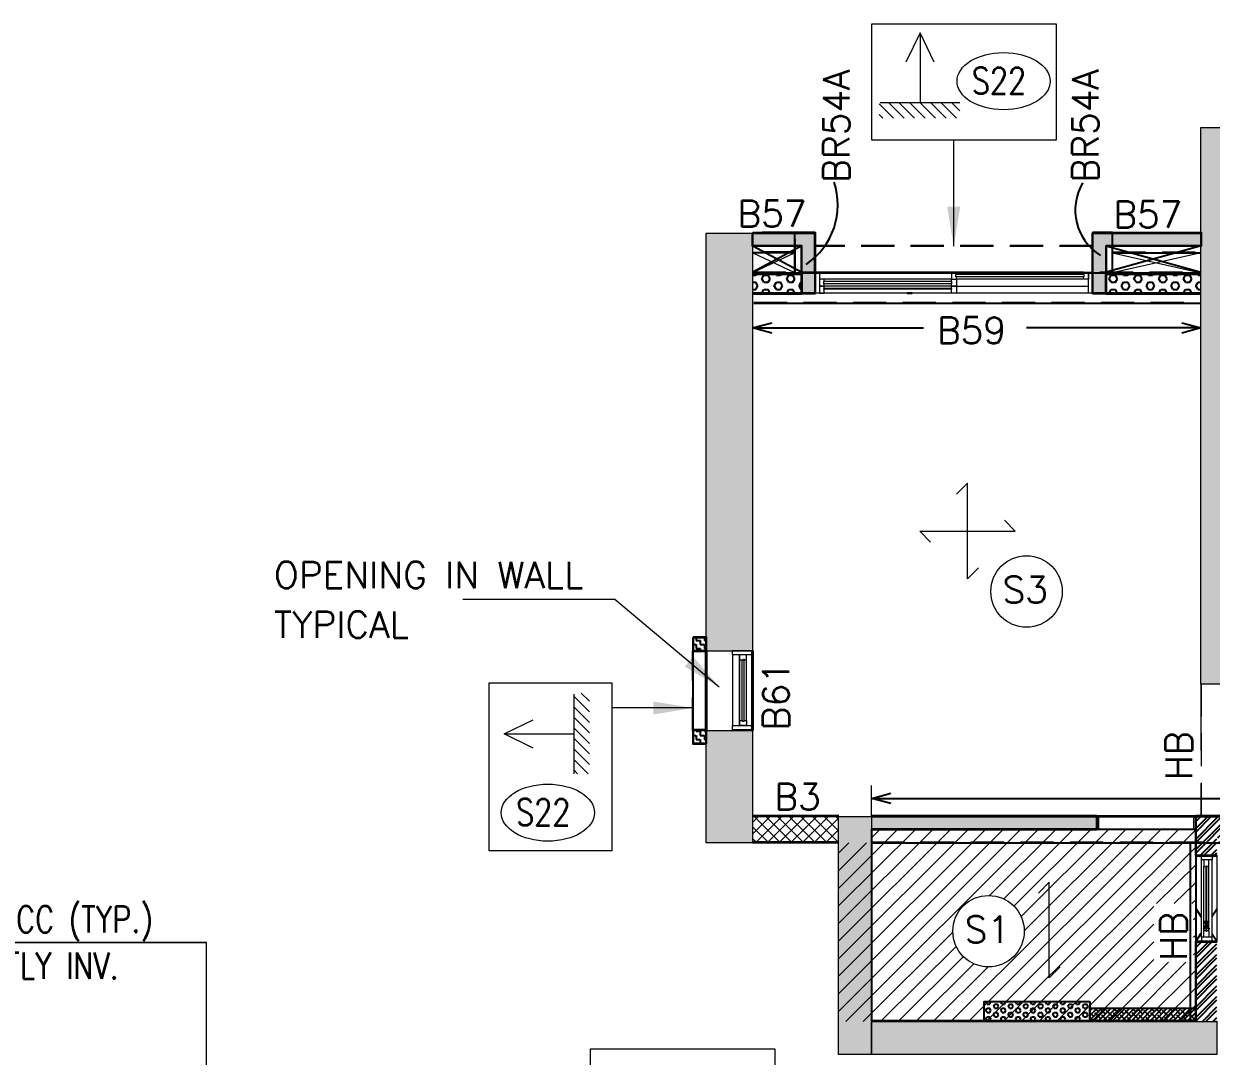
# Model space of a CAD drawing. Header units: millimetres. Extents: x 1181448 to 1317632, y -5734806 to -5633961.
# Drawn here: x 1278970 to 1287948, y -5698519 to -5690714 of the extents above; entities that cross this region are included whole.
import ezdxf

# ---------------------------------------------------------------- set-up
doc = ezdxf.new("R2010")
doc.units = ezdxf.units.MM
doc.header["$LTSCALE"] = 1000
doc.header["$MEASUREMENT"] = 0
for name, pattern in [('1', [0]), ('2BHK-A - BACK$0$HIDDEN', [0.375, 0.25, -0.125]), ('AUDIT_D_120904163729-0', [0]), ('DASHED', [0.75, 0.5, -0.25]), ('HIDDEN', [0.375, 0.25, -0.125]), ('T8(T9 IS SIMILAR) - TYPICAL FLOOR ELEVATION$0$AUDIT_D_120904163729-0', [0]), ('T8(T9 IS SIMILAR) - TYPICAL FLOOR ELEVATION$0$HIDDEN', [0.375, 0.25, -0.125]), ('T8(T9 IS SIMILAR)$0$$0$HIDDEN', [0.375, 0.25, -0.125]), ('T8(T9 IS SIMILAR)$0$HIDDEN', [0.375, 0.25, -0.125])]:
    doc.linetypes.add(name, pattern=pattern)
doc.layers.get('0').update_dxf_attribs({"linetype": 'AUDIT_D_120904163729-0'})
for name, color, linetype in [('100 MM THK. NON-STRUCTURAL WALL', 134, 'Continuous'), ('100 MM THK. NON-STRUCTURAL WALL FOR LEDGE WALL BELOW WASHBASIN COUNTER', 47, 'Continuous'), ('150 MM THK. BLOCK WORK.', 223, 'Continuous'), ('2BHK-A - BACK$0$A-TOI SUNK 50MM', 8, 'Continuous'), ('A_dim', 1, 'Continuous'), ('S-BEAM', 20, 'Continuous'), ('SCPL-BEAMS NO.', 7, 'Continuous'), ('T8(T9 IS SIMILAR) - TYPICAL FLOOR ELEVATION$0$A-WALL-FEATURES', 6, 'T8(T9 IS SIMILAR) - TYPICAL FLOOR ELEVATION$0$AUDIT_D_120904163729-0'), ('T8(T9 IS SIMILAR)$0$S-BEAM', 20, 'T8(T9 IS SIMILAR)$0$$0$HIDDEN'), ('TYPICAL FLOOR ARCH', 251, 'AUDIT_D_120904163729-0')]:
    doc.layers.add(name, color=color, linetype=linetype)
for name, color, linetype, lineweight in [('160 THK. STRUCT WALL', 7, 'Continuous', 15), ('200 THK. NON-STRUCT WALL -1', 6, 'Continuous', 15), ('2BHK-A - BACK$0$a-TOI-fixtures', 251, 'Continuous', 0), ('2BHK-A - BACK$0$A-WALL- 160', 6, 'Continuous', 30), ('2BHK-A - BACK$0$Ventilator', 5, 'Continuous', 0), ('2BHK-A - BACK$0$Window', 4, 'Continuous', 20), ('S-CUTOUT', 8, 'Continuous', 15), ('S-HATCH', 8, 'Continuous', 9), ('SCPL BEAM', 20, 'Continuous', 13), ('SCPL_DIM', 9, 'Continuous', 5), ('SCPL_SLAB MARK', 72, 'Continuous', 20), ('T8(T9 IS SIMILAR)$0$SCPL BEAM', 191, 'T8(T9 IS SIMILAR)$0$$0$HIDDEN', 13)]:
    doc.layers.add(name, color=color, linetype=linetype, lineweight=lineweight)
for name, color, linetype, true_color in [('160MM THK.NON-STRUCTURAL WALLS', 7, 'Continuous', 0xea7b62), ('WALL - 0.16 thk STRUCTURAL', 7, '1', 0x24ffc8), ('WALL - 0.20 thk STRUCTURAL', 7, 'Continuous', 0xa60727)]:
    doc.layers.add(name, color=color, linetype=linetype, true_color=true_color)
doc.layers.add('WALL OPENING', color=7, linetype='Continuous', lineweight=40, true_color=0xe6e600)
doc.styles.add('ROMANS', font='romans.shx', dxfattribs={"width": 0.85})
doc.styles.add('SCPL', font='romans.shx')
doc.dimstyles.new('SCPL', dxfattribs={"dimscale": 0, "dimtxt": 300, "dimasz": 300, "dimexe": 100, "dimexo": 200, "dimgap": 150, "dimtad": 0, "dimdec": 0, "dimzin": 1, "dimdsep": 46, "dimtxsty": 'SCPL', "dimcen": 150, "dimclrd": 1, "dimclre": 2, "dimclrt": 5, "dimadec": 3, "dimazin": 0, "dimtfac": 1, "dimtdec": 0, "dimtofl": 0, "dimtmove": 2, "dimatfit": 3, "dimfxl": 0, "dimtolj": 1, "dimtzin": 0, "dimlwd": 15, "dimlwe": 13, "dimarcsym": 0})
doc.dimstyles.new('SCPL-DIM-150', dxfattribs={"dimscale": 100, "dimtxt": 2.25, "dimasz": 1.45, "dimexe": 1, "dimexo": 1, "dimgap": 1, "dimtad": 1, "dimdec": 0, "dimzin": 0, "dimdsep": 46, "dimtxsty": 'ROMANS', "dimblk": 'OPEN30', "dimcen": 0.09, "dimclrd": 256, "dimclre": 256, "dimclrt": 7, "dimadec": 0, "dimazin": 0, "dimtfac": 1, "dimtdec": 0, "dimtofl": 0, "dimtmove": 0, "dimatfit": 3, "dimldrblk": 'OPEN30', "dimfxl": 1, "dimtolj": 1, "dimtzin": 0, "dimarcsym": 0})

# ---------------------------------------------------------------- blocks, each defined once
blk = doc.blocks.new('2BHK-A - BACK$0$V1')
at = {"layer": '2BHK-A - BACK$0$Ventilator'}
for p, q in [((1139453.9029181, -5700057.068097493), (1140103.9029181, -5700057.068097493)), ((1139453.9029181, -5700217.068097493), (1140103.9029181, -5700217.068097493))]:
    blk.add_line(p, q, dxfattribs=at)
at = {"layer": '2BHK-A - BACK$0$Ventilator', "color": 8}
for p, q in [((1139486.9029181, -5700094.568097493), (1140070.9029181, -5700094.568097493)), ((1139536.9029181, -5700118.318097493), (1140020.9029181, -5700118.318097493)), ((1139486.9029181, -5700174.568097493), (1140070.9029181, -5700174.568097493)), ((1139536.9029181, -5700155.818097493), (1140020.9029181, -5700155.818097493))]:
    blk.add_line(p, q, dxfattribs=at)
at = {"layer": '2BHK-A - BACK$0$Ventilator', "color": 5}
for p, q in [((1139536.9029181, -5700134.068097493), (1140020.9029181, -5700134.068097493)), ((1139536.9029181, -5700140.068097493), (1140020.9029181, -5700140.068097493))]:
    blk.add_line(p, q, dxfattribs=at)
at = {"layer": '2BHK-A - BACK$0$Ventilator', "color": 4}
for points in [[(1139453.9029181, -5700094.568097493), (1139486.9029181, -5700094.568097493), (1139486.9029181, -5700174.568097493), (1139453.9029181, -5700174.568097493)], [(1139536.9029181, -5700134.068097493), (1139536.9029181, -5700118.318097493), (1139486.9029181, -5700118.318097493), (1139486.9029181, -5700155.818097493), (1139536.9029181, -5700155.818097493), (1139536.9029181, -5700140.068097493), (1139530.9029181, -5700140.068097493), (1139530.9029181, -5700134.068097493)], [(1140020.9029181, -5700134.068097493), (1140020.9029181, -5700118.318097493), (1140070.9029181, -5700118.318097493), (1140070.9029181, -5700155.818097493), (1140020.9029181, -5700155.818097493), (1140020.9029181, -5700140.068097493), (1140026.9029181, -5700140.068097493), (1140026.9029181, -5700134.068097493)], [(1140103.9029181, -5700094.568097493), (1140070.9029181, -5700094.568097493), (1140070.9029181, -5700174.568097493), (1140103.9029181, -5700174.568097493)]]:
    blk.add_lwpolyline(points, close=True, dxfattribs=at)
blk = doc.blocks.new('2BHK-A - BACK$0$2100')
at = {"layer": '2BHK-A - BACK$0$Window', "color": 1, "lineweight": 13}
for p, q in [((1150876.48615181, -5693344.112932376), (1148842.48615181, -5693344.112932376)), ((1149840.73615181, -5693344.112932376), (1148879.98615181, -5693344.112932376)), ((1149840.73615181, -5693397.439599043), (1148879.98615181, -5693397.439599043)), ((1149840.73615181, -5693397.439599043), (1149878.23615181, -5693397.439599043)), ((1149878.23615181, -5693397.439599043), (1150876.48615181, -5693397.439599044)), ((1148842.48615181, -5693450.766265709), (1148842.48615181, -5693450.766265709)), ((1149840.73615181, -5693504.112932376), (1148842.48615181, -5693504.112932376)), ((1149840.73615181, -5693450.766265709), (1148879.98615181, -5693450.766265709)), ((1150838.986151809, -5693450.766265709), (1149878.23615181, -5693450.766265709)), ((1150838.98615181, -5693504.112932376), (1149878.23615181, -5693504.112932376))]:
    blk.add_line(p, q, dxfattribs=at)
at = {"layer": '2BHK-A - BACK$0$Window', "color": 5, "lineweight": 13}
for p, q in [((1149840.73615181, -5693374.356265709), (1148879.98615181, -5693374.356265709)), ((1149840.73615181, -5693378.856265709), (1148879.98615181, -5693378.856265709)), ((1149840.73615181, -5693416.022932376), (1148879.98615181, -5693416.022932376)), ((1149840.73615181, -5693432.182932376), (1148879.98615181, -5693432.182932376)), ((1150838.986151809, -5693469.349599043), (1149878.23615181, -5693469.349599043)), ((1150838.98615181, -5693485.529599043), (1149878.23615181, -5693485.529599043))]:
    blk.add_line(p, q, dxfattribs=at)
at = {"layer": '2BHK-A - BACK$0$Window', "color": 4, "lineweight": 13}
for points in [[(1148842.48615181, -5693344.112932376), (1148809.48615181, -5693344.112932376), (1148809.48615181, -5693504.112932376), (1148842.48615181, -5693504.112932376)], [(1148879.98615181, -5693378.856265709), (1148879.98615181, -5693397.439599043), (1148842.48615181, -5693397.439599043), (1148842.48615181, -5693344.112932376), (1148879.98615181, -5693344.112932376), (1148879.98615181, -5693374.356265709), (1148875.48615181, -5693374.356265709), (1148875.48615181, -5693378.856265709)], [(1148879.98615181, -5693432.182932376), (1148879.98615181, -5693450.766265709), (1148842.48615181, -5693450.766265709), (1148842.48615181, -5693397.439599043), (1148879.98615181, -5693397.439599043), (1148879.98615181, -5693416.022932376), (1148875.48615181, -5693416.022932376), (1148875.48615181, -5693432.182932376)], [(1149840.73615181, -5693378.856265709), (1149840.73615181, -5693397.439599043), (1149878.23615181, -5693397.439599043), (1149878.23615181, -5693344.112932376), (1149840.73615181, -5693344.112932376), (1149840.73615181, -5693374.356265709), (1149845.23615181, -5693374.356265709), (1149845.23615181, -5693378.856265709)], [(1149840.73615181, -5693432.182932376), (1149840.73615181, -5693450.766265709), (1149878.23615181, -5693450.766265709), (1149878.23615181, -5693397.439599043), (1149840.73615181, -5693397.439599043), (1149840.73615181, -5693416.022932376), (1149845.23615181, -5693416.022932376), (1149845.23615181, -5693432.182932376)], [(1150909.48615181, -5693344.112932376), (1150876.48615181, -5693344.112932376), (1150876.48615181, -5693504.112932376), (1150909.48615181, -5693504.112932376)], [(1149878.23615181, -5693485.529599043), (1149878.23615181, -5693504.112932376), (1149840.73615181, -5693504.112932376), (1149840.73615181, -5693450.766265709), (1149878.23615181, -5693450.766265709), (1149878.23615181, -5693469.349599043), (1149873.73615181, -5693469.349599043), (1149873.73615181, -5693485.529599043)], [(1150838.98615181, -5693485.529599043), (1150838.98615181, -5693504.112932376), (1150876.48615181, -5693504.112932376), (1150876.48615181, -5693450.766265709), (1150838.98615181, -5693450.766265709), (1150838.98615181, -5693469.349599043), (1150843.48615181, -5693469.349599043), (1150843.48615181, -5693485.529599043)]]:
    blk.add_lwpolyline(points, close=True, dxfattribs=at)
blk = doc.blocks.new('GGS')
at = {"color": 8, "linetype": '2BHK-A - BACK$0$HIDDEN', "ltscale": 0.3}
for p, q in [((-206574939.8621635, -159296282.9310749, 0.6104387995018037), (-206574779.8621635, -159296532.9310749)), ((-206574939.8621635, -159296533.0330442), (-206574779.8621635, -159296282.9310749, 0.6104387995018037))]:
    blk.add_line(p, q, dxfattribs=at)
at = {"layer": '2BHK-A - BACK$0$A-TOI SUNK 50MM', "color": 8}
for p, q in [((-206575689.8621635, -159295582.9305844), (-206574939.8621635, -159295582.9305844)), ((-206575689.8621635, -159295682.9305844), (-206574939.8621635, -159295682.9305844))]:
    blk.add_line(p, q, dxfattribs=at)
blk.add_lwpolyline([(-206577389.8880342, -159295682.9305844), (-206574939.8621635, -159295682.9305844), (-206574939.8621635, -159297132.9301992), (-206577389.8880342, -159297132.9300584)], close=True, dxfattribs=at)
at = {"layer": '2BHK-A - BACK$0$a-TOI-fixtures', "color": 8}
for points in [[(-206575689.8621635, -159295682.9305844), (-206575689.8621635, -159295582.9305844), (-206575674.8621635, -159295582.9305844), (-206575674.8621635, -159295682.9305844)], [(-206574954.8621635, -159295682.9305844), (-206574954.8621635, -159295582.9305844), (-206574939.8621635, -159295582.9305844), (-206574939.8621635, -159295682.9305844)]]:
    blk.add_lwpolyline(points, close=True, dxfattribs=at)
at = {"layer": '2BHK-A - BACK$0$A-WALL- 160', "color": 8, "linetype": 'ByBlock'}
for p, q in [((-206578289.6637047, -159291482.3142821), (-206577919.4685896, -159291482.3142821)), ((-206577919.4685896, -159291632.3142821), (-206577919.4685896, -159291482.3142821)), ((-206575619.4685896, -159291482.3142821), (-206574899.9346898, -159291482.3142821)), ((-206575619.4685896, -159291632.3142821), (-206575619.4685896, -159291482.3142821)), ((-206578289.5991705, -159291632.3142821), (-206577919.4685896, -159291632.3142821)), ((-206577121.4685896, -159291632.3142821), (-206577083.9685896, -159291632.3142821)), ((-206575619.4685896, -159291632.3142821), (-206574899.9346898, -159291632.3142821)), ((-206578289.9270166, -159295582.9305844), (-206577640.2043282, -159295582.931355)), ((-206577389.8878404, -159295582.9305844), (-206575689.8621635, -159295582.9305844)), ((-206575689.8621635, -159295582.9305844), (-206575689.8621635, -159295682.9305844)), ((-206574939.8621635, -159295582.9305844), (-206573589.9596901, -159295582.9305844)), ((-206574939.8621635, -159295582.9305844), (-206574939.8621635, -159295882.9310749)), ((-206577389.8878404, -159295682.9305844), (-206575689.8621635, -159295682.9305844)), ((-206578289.9672971, -159295782.9301992), (-206577640.2098145, -159295782.9309697)), ((-206574779.8621635, -159295882.9310749), (-206574939.8621635, -159295882.9310749)), ((-206574779.8621635, -159296532.9310749), (-206574939.8621635, -159296532.9310749)), ((-206574939.8621635, -159296532.9310749), (-206574939.8615786, -159297132.9025463))]:
    blk.add_line(p, q, dxfattribs=at)
at = {"layer": '2BHK-A - BACK$0$Window', "color": 8, "lineweight": 13}
for p, q in [((-206578442.7143116, -159294366.3767324), (-206578442.712943, -159294900.3806193, 1.244992553495194e-09)), ((-206578389.3874094, -159294862.8805863, 1.245004210836953e-09), (-206578389.4077395, -159294403.8764115)), ((-206578389.4074982, -159294403.8764444), (-206578389.3871681, -159294900.3806193, 1.245004210836953e-09)), ((-206578389.4064018, -159294433.56573), (-206578389.3877902, -159294366.3766994)), ((-206578370.8040761, -159294862.8805863, 1.245008318662144e-09), (-206578370.8244062, -159294403.8764115)), ((-206578354.6240761, -159294862.8805863, 1.245011871375823e-09), (-206578354.6444062, -159294403.8764115)), ((-206578336.0405225, -159294862.8806491, 1.245015868178712e-09), (-206578336.041795, -159294366.3767324)), ((-206578289.3890779, -159294900.3806193, 1.245021752360742e-09), (-206578289.3875488, -159294366.3767324))]:
    blk.add_line(p, q, dxfattribs=at)
for points, elevation in [([(-206578442.7133237, -159294366.3767324), (-206578442.7133237, -159294333.3767324), (-206578289.3875488, -159294333.3767324), (-206578289.3875488, -159294366.3767324)], 1.244978009573572e-09), ([(-206578354.6444568, -159294403.8766994), (-206578336.0611235, -159294403.8766994), (-206578336.0611235, -159294366.3766994), (-206578389.3877902, -159294366.3766994), (-206578389.3877902, -159294403.8766994), (-206578359.1444568, -159294403.8766994), (-206578359.1444568, -159294399.3766994), (-206578354.6444568, -159294399.3766994)], 1.245007430483724e-09), ([(-206578354.6238558, -159294862.8806491), (-206578336.0405225, -159294862.8806491), (-206578336.0405225, -159294900.3806491), (-206578389.3871891, -159294900.3806491), (-206578389.3871891, -159294862.8806491), (-206578370.8038558, -159294862.8806491), (-206578370.8038558, -159294867.3806491), (-206578354.6238558, -159294867.3806491)], 1.245007430483724e-09), ([(-206578442.712943, -159294933.3806193), (-206578442.712943, -159294900.3806193), (-206578289.3871681, -159294900.3806193), (-206578289.3871681, -159294933.3806193)], 1.244978009573572e-09)]:
    blk.add_lwpolyline(points, close=True, dxfattribs=dict(at, elevation=elevation))
at = {"layer": 'T8(T9 IS SIMILAR) - TYPICAL FLOOR ELEVATION$0$A-WALL-FEATURES', "color": 8, "linetype": 'ByBlock'}
for p, q in [((-206577919.248914, -159291272.7649469), (-206578289.4440291, -159291472.7649469)), ((-206578289.3794949, -159291272.7649469), (-206577919.248914, -159291472.7649469)), ((-206575619.248914, -159291272.7649469), (-206574899.7718751, -159291472.7649469)), ((-206574899.7718751, -159291272.7649469), (-206575619.248914, -159291472.7649469))]:
    blk.add_line(p, q, dxfattribs=at)
at = {"layer": 'T8(T9 IS SIMILAR) - TYPICAL FLOOR ELEVATION$0$A-WALL-FEATURES', "color": 8, "linetype": 'T8(T9 IS SIMILAR) - TYPICAL FLOOR ELEVATION$0$HIDDEN'}
for p, q in [((-206575719.248914, -159291272.7649469), (-206577819.248914, -159291272.7649469)), ((-206578639.9672971, -159294932.9295692), (-206578639.9672971, -159294332.9256823))]:
    blk.add_line(p, q, dxfattribs=at)
at = {"layer": 'T8(T9 IS SIMILAR) - TYPICAL FLOOR ELEVATION$0$A-WALL-FEATURES', "color": 8}
blk.add_line((-206578740.4150022, -159294932.9295692), (-206578740.4150022, -159294332.9256823), dxfattribs=at)
at = {"layer": 'T8(T9 IS SIMILAR) - TYPICAL FLOOR ELEVATION$0$A-WALL-FEATURES', "color": 8, "linetype": 'ByBlock'}
for points in [[(-206578289.3794949, -159291172.7649469), (-206577819.248914, -159291172.7649469), (-206577819.248914, -159291632.7649469), (-206577919.248914, -159291632.7649469), (-206577919.248914, -159291272.7649469), (-206578289.3794949, -159291272.7649469)], [(-206575719.248914, -159291632.7649469), (-206575719.248914, -159291172.7649469), (-206574899.4440291, -159291172.7649469), (-206574899.4440291, -159291272.7649469), (-206575619.248914, -159291272.7649469), (-206575619.248914, -159291632.7649469)], [(-206578740.4150022, -159294232.9266845), (-206578740.4150022, -159294332.9256823), (-206578639.9672971, -159294332.9256823), (-206578639.9672971, -159294232.9266845)], [(-206578740.4150022, -159294932.9295692), (-206578740.4150022, -159295032.928567), (-206578639.9672971, -159295032.928567), (-206578639.9672971, -159294932.9295692)]]:
    blk.add_lwpolyline(points, close=True, dxfattribs=at)
at = {"layer": 'T8(T9 IS SIMILAR)$0$S-BEAM', "color": 8}
for p, q in [((-206577970.0305528, -159291172.9301992, -0.1413118444663723), (-206578289.9672972, -159291172.9301992)), ((-206577970.0305528, -159291472.9301992, -0.1413118444663723), (-206577970.0305528, -159291172.9301992, -0.1413118444663723)), ((-206577820.0305528, -159291172.9301992, -0.1413118444663723), (-206577970.0305528, -159291172.9301992, -0.1413118444663723)), ((-206577820.0305528, -159291472.9301992, -0.1413118444663723), (-206577820.0305528, -159291172.9301992, -0.1413118444663723)), ((-206575720.0305528, -159291472.9301992, -0.1413118444662018), (-206575720.0305528, -159291172.9301992, -0.1413118444662018)), ((-206575570.0305528, -159291172.9301992, -0.1413118444662018), (-206575720.0305528, -159291172.9301992, -0.1413118444662018)), ((-206575570.0305528, -159291472.9301992, -0.1413118444662018), (-206575570.0305528, -159291172.9301992, -0.1413118444662018)), ((-206575570.0305528, -159291172.9301992, -0.1413118444662018), (-206574900.3626367, -159291172.9301992, -0.09401440865975698)), ((-206577970.0305528, -159291322.9301992, -0.1413118444663723), (-206578289.9672972, -159291322.9301992)), ((-206575570.0305528, -159291322.9301992, -0.1413118444662018), (-206574900.3626367, -159291322.9301992, -0.09401440865975698)), ((-206578290.0541777, -159291472.4662654), (-206574900.7647473, -159291472.4871986, -0.09401440865975698)), ((-206578280.9550692, -159291702.4689048, 0.6696364042840885), (-206574900.3734499, -159291702.4801903)), ((-206577640.5003846, -159295582.5558648), (-206578290.795084, -159295582.5209436, -0.133355857613493)), ((-206577640.3214487, -159295582.4877217, 0.07161335200005503), (-206578290.6555966, -159295582.4306339)), ((-206577390.3214488, -159295582.4789803), (-206571340.8216736, -159295582.4926844)), ((-206577640.3390051, -159295782.4877209, 0.07161335200005503), (-206578290.6731531, -159295782.4306331)), ((-206577390.3219315, -159295782.4789803), (-206571340.8247754, -159295782.4935786))]:
    blk.add_line(p, q, dxfattribs=at)
at = {"layer": 'T8(T9 IS SIMILAR)$0$SCPL BEAM', "color": 8, "linetype": 'T8(T9 IS SIMILAR)$0$HIDDEN'}
for p, q in [((-206574900.3626367, -159294583.104422, -0.09401440865975698), (-206574900.3641205, -159295582.7630218, -0.09401440865975698)), ((-206574980.4747058, -159297132.1508839), (-206574980.351875, -159295782.4850546))]:
    blk.add_line(p, q, dxfattribs=at)
at = {"layer": '2BHK-A - BACK$0$A-WALL- 160', "color": 8, "linetype": 'ByBlock', "xscale": -1}
for name, p, rotation in [('2BHK-A - BACK$0$2100', (-207726628.9547414, -164984976.4272144), 180), ('2BHK-A - BACK$0$V1', (-200874722.794066, -160435986.833993), 270)]:
    blk.add_blockref(name, p, dxfattribs=dict(at, rotation=rotation))
blk = doc.blocks.new('A$C5F94338C')
at = {"layer": 'WALL - 0.16 thk STRUCTURAL', "true_color": 0x1f57ff}
h = blk.add_hatch(color=160, dxfattribs=at)
h.dxf.hatch_style = 1
h.paths.add_polyline_path([(14550.04811721062, 21710.00055604056), (14300.04814829445, 21710.00003652647), (14300.04814829445, 25919.51431696489), (14550.04814829445, 25919.51431696489)])
h = blk.add_hatch(color=160, dxfattribs=at)
h.dxf.hatch_style = 1
h.paths.add_polyline_path([(11810.1778564807, 18910.00055604056), (11560.12125614844, 18910.00003652647), (11560.14916745387, 20709.7046132572), (11810.14916745387, 20709.7046132572)])
h = blk.add_hatch(color=160, dxfattribs=at)
h.dxf.hatch_style = 1
h.paths.add_polyline_path([(14420.17484441958, 19160.02363448218), (14420.17536393367, 18909.96703403071), (11810.17546549998, 18909.99310152605), (11810.17546549998, 19159.99310164526)])
at = {"layer": 'WALL - 0.20 thk STRUCTURAL'}
h = blk.add_hatch(color=256, dxfattribs=at)
h.dxf.hatch_style = 1
h.paths.add_polyline_path([(10909.78981139231, 21959.53817139938), (10559.7416965561, 21959.53757761791), (10560.04814829398, 25120.00003652647), (10910.09626307059, 25120.00063018873)])
h = blk.add_hatch(color=256, dxfattribs=at)
h.dxf.hatch_style = 1
h.paths.add_polyline_path([(10910.0962631302, 20510.00063030794), (10560.04814829398, 20510.00003652647), (10560.35460003186, 21359.94532083347), (10910.40271480847, 21359.94591449574)])
at = {"layer": '160 THK. STRUCT WALL'}
for points in [[(14550.04811721062, 21710.00055604056), (14300.04814829445, 21710.00003652647), (14300.04814829445, 25919.51431696489), (14550.04814829445, 25919.51431696489)], [(10909.78981139231, 21959.53817139938), (10559.7416965561, 21959.53757761791), (10560.04814829398, 25120.00003652647), (10910.09626307059, 25120.00063018873)], [(10910.0962631302, 20510.00063030794), (10560.04814829398, 20510.00003652647), (10560.35460003186, 21359.94532083347), (10910.40271480847, 21359.94591449574)], [(11810.1778564807, 18910.00055604056), (11560.12125614844, 18910.00003652647), (11560.14916745387, 20709.7046132572), (11810.14916745387, 20709.7046132572)], [(14420.17484441958, 19160.02363448218), (14420.17536393367, 18909.96703403071), (11810.17546549998, 18909.99310152605), (11810.17546549998, 19159.99310164526)]]:
    blk.add_lwpolyline(points, close=True, dxfattribs=at)
blk = doc.blocks.new('HS')
at = {"linetype": 'Continuous'}
for p, q in [((-9.277298414872346, 0), (9.277298414872346, 0)), ((-9.277298414872346, 0), (-7.155978071312347, -2.121320343559318)), ((9.277298414872346, 0), (7.155978071313255, 2.121320343559318))]:
    blk.add_line(p, q, dxfattribs=at)
blk = doc.blocks.new('One WAy')
at = {"xscale": -38.94666666665216, "yscale": 38.94666666665216, "zscale": 38.94666666665216, "rotation": 270}
blk.add_blockref('HS', (0, 0), dxfattribs=at)
blk = doc.blocks.new('A$C42226032')
at = {"layer": 'SCPL_SLAB MARK'}
h = blk.add_hatch(dxfattribs=at)
h.set_pattern_fill('ANSI31', color=256, scale=0.2, angle=90)
h.set_pattern_definition([(135, (-48.78957498450661, -510.3908649645549), (-0.0176776695296637, -0.0176776695296637), [])])
h.paths.add_polyline_path([(-0.1371932203806165, -0.2348310001494669), (-0.1371932203806165, -0.2863041816063232), (0.1336667771734425, -0.2863041816063232), (0.1336667771734425, -0.2348310001494669)])
for p, q in [((0, 0), (0, -0.2348310001494669)), ((0, -1.99e-13), (-0.047252589632194, -0.0980868399981034)), ((0.047252589632194, -0.0980868399981034), (0, -1.99e-13)), ((0.1336667771734425, -0.2348310001494669), (-0.1336667771734425, -0.2348310001494669))]:
    blk.add_line(p, q, dxfattribs=at)
blk = doc.blocks.new('_Open30')
at = {"color": 0, "linetype": 'ByBlock', "lineweight": -2}
for p, q in [((-1, 0.26794919), (0, 0)), ((0, 0), (-1, -0.26794919)), ((0, 0), (-1, 0))]:
    blk.add_line(p, q, dxfattribs=at)
blk = doc.blocks.new('A$C73fda794')
at = {"layer": '100 MM THK. NON-STRUCTURAL WALL', "linetype": 'ByBlock'}
h = blk.add_hatch(dxfattribs=at)
h.set_pattern_fill('ZIGZAG', color=256, scale=250)
h.set_pattern_definition([(0, (-1203933.583910257, 5720355.632470995), (31.25, 31.25), [31.25, -31.25]), (90, (-1203902.333910257, 5720355.632470995), (-31.25, 31.25), [31.25, -31.25])])
h.paths.add_polyline_path([(-17600.83899924159, 372.1186232864857), (-17600.83899924159, 672.1186232864857), (-17500.83899924159, 672.1186232864857), (-17500.83899924159, 472.1186232864857), (-16950.84165227413, 472.1186232864857), (-16950.84165227413, 832.1702700257301), (-16850.84165227413, 832.1702700257301), (-16850.84165227413, 372.1186232864857)])
h.paths.add_polyline_path([(-13700.84430530667, 372.1186232864857), (-13700.84430530667, 672.1186232864857), (-13800.84430530667, 672.1186232864857), (-13800.84430530667, 472.1186232864857), (-14350.84165227413, 472.1186232864857), (-14350.84165227413, 832.1702700257301), (-14450.84165227413, 832.1702700257301), (-14450.84165227413, 372.1186232864857)])
h.paths.add_polyline_path([(-13075.92889386415, 2422.179356485605), (-13075.92889386415, 2622.179356485605), (-13175.92889386415, 2622.179356485605), (-13175.92889386415, 2422.179356485605)])
h.paths.add_polyline_path([(-10575.92889386415, 2622.179356485605), (-10575.92889386415, 2422.179356485605), (-10675.92889386415, 2422.179356485605), (-10675.92889386415, 2622.179356485605)])
h.paths.add_polyline_path([(-7300.75927361846, 10416.81924724579), (-7300.75927361846, 10616.81924724579), (-7400.75927361846, 10616.81924724579), (-7400.75927361846, 10416.81924724579)])
h.paths.add_polyline_path([(-9801.591410040855, 10616.81924724579), (-9801.591410040855, 10416.81924724579), (-9901.591410040855, 10416.81924724579), (-9901.591410040855, 10616.81924724579)])
h.paths.add_polyline_path([(-8190.927030146122, 18465.93446990848), (-7720.796449244022, 18465.93446990848), (-7720.796449244022, 18005.93446990848), (-7820.796449244022, 18005.93446990848), (-7820.796449244022, 18365.93446990848), (-8190.927030146122, 18365.93446990848)])
h.paths.add_polyline_path([(-5620.796449244022, 18005.93446990848), (-5620.796449244022, 18465.93446990848), (-4800.991564333439, 18465.93446990848), (-4800.991564333439, 18365.93446990848), (-5520.796449244022, 18365.93446990848), (-5520.796449244022, 18005.93446990848)])
h.paths.add_polyline_path([(-4271.063891887665, 19265.31746181846), (-4271.063891887665, 19465.31746181846), (-4171.063891887665, 19465.31746181846), (-4171.063891887665, 19265.31746181846)])
h.paths.add_polyline_path([(-2070.936972528696, 19465.31746181846), (-2070.936972528696, 19265.31746181846), (-1970.936972528696, 19265.31746181846), (-1970.936972528696, 19465.31746181846)])
h.paths.add_polyline_path([(6748.298151820898, 19465.31746181846), (6748.298151820898, 19265.31746181846), (6648.298151820898, 19265.31746181846), (6648.298151820898, 19465.31746181846)])
h.paths.add_polyline_path([(8948.425071179867, 19265.31746181846), (8948.425071179867, 19465.31746181846), (8848.425071179867, 19465.31746181846), (8848.425071179867, 19265.31746181846)])
h.paths.add_polyline_path([(10298.21448945999, 18005.93446990848), (10298.21448945999, 18465.93446990848), (9478.680589646101, 18465.93446990848), (9478.680589646101, 18365.93446990848), (10198.21448945999, 18365.93446990848), (10198.21448945999, 18005.93446990848)])
h.paths.add_polyline_path([(12868.35275033116, 18465.93447062373), (12398.21448945999, 18465.93446990848), (12398.21448945999, 18005.93446990848), (12498.21448945999, 18005.93446990848), (12498.21448945999, 18365.93446990848), (12868.35275012255, 18365.93446910381)])
h.paths.add_polyline_path([(11978.12045291066, 10416.81924724579), (11978.12045291066, 10616.81924724579), (12078.12045291066, 10616.81924724579), (12078.12045291066, 10416.81924724579)])
h.paths.add_polyline_path([(14478.95258936286, 10616.81924724579), (14478.95258936286, 10416.81924724579), (14578.95258936286, 10416.81924724579), (14578.95258936286, 10616.81924724579)])
h.paths.add_polyline_path([(17753.29007315636, 2422.179356485605), (17753.29007315636, 2622.179356485605), (17853.29007315636, 2622.179356485605), (17853.29007315636, 2422.179356485605)])
h.paths.add_polyline_path([(15253.29007315636, 2622.179356485605), (15253.29007315636, 2422.179356485605), (15353.29007315636, 2422.179356485605), (15353.29007315636, 2622.179356485605)])
h.paths.add_polyline_path([(18378.20548459888, 372.1186232864857), (18378.20548459888, 672.1186232864857), (18478.20548459888, 672.1186232864857), (18478.20548459888, 472.1186232864857), (19028.20283156633, 472.1186232864857), (19028.20283156633, 832.1702700257301), (19128.20283156633, 832.1702700257301), (19128.20283156633, 372.1186232864857)])
h.paths.add_polyline_path([(22278.20017853379, 372.1186232864857), (22278.20017853379, 672.1186232864857), (22178.20017853379, 672.1186232864857), (22178.20017853379, 472.1186232864857), (21628.20283156633, 472.1186232864857), (21628.20283156633, 832.1702700257301), (21528.20283156633, 832.1702700257301), (21528.20283156633, 372.1186232864857)])
h.paths.add_polyline_path([(13068.33945640922, -7229.011496752501), (12968.33945640922, -7229.011496752501), (12968.33945640922, -7429.011496752501), (12423.21448945999, -7429.011496752501), (12423.21448945999, -7069.011496752501), (12323.21448945999, -7069.011496752501), (12323.21448945999, -7529.011496752501), (13068.33945640922, -7529.011496752501)])
h.paths.add_polyline_path([(10223.21448945999, -7069.011496752501), (10123.21448945999, -7069.011496752501), (10123.21448945999, -7429.011496752501), (9478.680589646101, -7429.011496752501), (9478.680589646101, -7529.011496752501), (10223.21448945999, -7529.011496752501)])
h.paths.add_polyline_path([(6748.298151820898, -8528.394488692284), (6748.298151820898, -8328.394488692284), (6648.298151820898, -8328.394488692284), (6648.298151820898, -8528.394488692284)])
h.paths.add_polyline_path([(8948.425071179867, -8328.394488692284), (8948.425071179867, -8528.394488692284), (8848.425071179867, -8528.394488692284), (8848.425071179867, -8328.394488692284)])
h.paths.add_polyline_path([(-2070.936972528696, -8528.394488692284), (-2070.936972528696, -8328.394488692284), (-1970.936972528696, -8328.394488692284), (-1970.936972528696, -8528.394488692284)])
h.paths.add_polyline_path([(-4271.063891887665, -8328.394488692284), (-4271.063891887665, -8528.394488692284), (-4171.063891887665, -8528.394488692284), (-4171.063891887665, -8328.394488692284)])
h.paths.add_polyline_path([(-5545.853310167789, -7069.011496752501), (-5445.853310167789, -7069.011496752501), (-5445.853310167789, -7429.011496752501), (-4801.319410353899, -7429.011496752501), (-4801.319410353899, -7529.011496752501), (-5545.853310167789, -7529.011496752501)])
h.paths.add_polyline_path([(-8390.978277117014, -7229.011496752501), (-8290.978277117014, -7229.011496752501), (-8290.978277117014, -7429.011496752501), (-7745.853310167789, -7429.011496752501), (-7745.853310167789, -7069.011496752501), (-7645.853310167789, -7069.011496752501), (-7645.853310167789, -7529.011496752501), (-8390.978277117014, -7529.011496752501)])
h = blk.add_hatch(dxfattribs=at)
h.set_pattern_fill('ZIGZAG', color=256, scale=250)
h.set_pattern_definition([(9.213864076586625e-15, (-1203933.803585917, 5720356.083135813), (31.25, 31.25), [31.25, -31.25]), (90, (-1203902.553585917, 5720356.083135813), (-31.25, 31.25), [31.25, -31.25])])
h.paths.add_polyline_path([(-7291.435375720263, 14055.76883235574), (-5591.409698784351, 14055.76883235574), (-5591.409698784351, 13955.76883235574), (-7291.435375720263, 13955.76883235574)])
h.paths.add_polyline_path([(-4550.968882858753, 15055.7682415545), (-4550.968909591436, 15155.7682415545), (-2341.423756122589, 15155.76883235574), (-2341.423756152391, 15055.76857256889), (-3491.507225364447, 15055.76883235574), (-3491.507225364447, 14955.76883235574), (-3591.507225364447, 14955.76883235574), (-3591.507286936045, 15055.76883235574)])
h.paths.add_polyline_path([(-3491.507225364447, 13955.76883235574), (-2591.779962807894, 13955.76883235574), (-2591.779962807894, 14055.76883235574), (-3491.507225364447, 14055.76883235574)])
h.paths.add_polyline_path([(-1841.779962807894, 14055.76883235574), (-1241.758216559887, 14055.76883235574), (-1241.758216559887, 13955.76883235574), (-1841.779962807894, 13955.76883235574)])
h.paths.add_polyline_path([(958.5177749097347, 11606.08346825838), (1058.517774909735, 11606.08346825838), (1058.517774909735, 12355.76963078976), (958.5177749097347, 12355.76963078976)])
h.paths.add_polyline_path([(958.5177749097347, 10706.08346825838), (1058.517774909735, 10706.08346825838), (1058.517774909735, 9806.174300342798), (958.5177749097347, 9806.174300342798)])
h.paths.add_polyline_path([(-3791.573993712664, 11755.08346825838), (-3676.539758980274, 11755.08354911208), (-3676.505422621965, 11655.08347386122), (-3891.608626008034, 11655.08346825838), (-3891.572514683008, 12255.76846954226), (-3791.57251483202, 12255.76996871829)])
h.paths.add_polyline_path([(-1141.514835774899, 19165.76883235574), (-506.482225060463, 19165.76883235574), (-506.482225060463, 19265.76883235574), (-1141.514835774899, 19265.76883235574)])
h = blk.add_hatch(dxfattribs=at)
h.set_pattern_fill('ZIGZAG', color=256, scale=250)
h.set_pattern_definition([(270, (10897.33773240447, 8375.055342972279), (31.24999999999999, -31.25000000000001), [31.25, -31.25]), (0, (10897.33773240447, 8343.805342972279), (31.25000000000001, 31.24999999999999), [31.25, -31.25])])
h.paths.add_polyline_path([(-8641.962537497282, 15405.77273225784), (-8641.962537497282, 15305.77373445034), (-8541.514832407236, 15305.77373445034), (-8541.514832407236, 15405.77273225784)])
h.paths.add_polyline_path([(-8641.962537497282, 14705.76984760165), (-8641.962537497282, 14605.77084982395), (-8541.514832407236, 14605.77084982395), (-8541.514832407236, 14705.76984760165)])
at = {"layer": '100 MM THK. NON-STRUCTURAL WALL FOR LEDGE WALL BELOW WASHBASIN COUNTER'}
h = blk.add_hatch(dxfattribs=at)
h.set_pattern_fill('ANSI38', color=256, scale=200)
h.set_pattern_definition([(45, (-19851.51455706358, -9013.513251274824), (-17.67766952966369, 17.67766952966369), []), (135, (-19851.51455706358, -9013.513251274824), (-53.03300858899106, 17.67766952966369), [62.5, -37.5])])
h.paths.add_polyline_path([(-5641.409113883972, 12605.79687052965), (-5641.409113883972, 12505.79687052965), (-4841.409113883972, 12505.79687052965), (-4841.409211367369, 12605.79687052965)])
at = {"layer": '150 MM THK. BLOCK WORK.', "linetype": 'ByBlock'}
h = blk.add_hatch(dxfattribs=at)
h.set_pattern_fill('HEX', color=256, scale=250)
h.set_pattern_definition([(9.213864076586625e-15, (-1203933.803585917, 5720356.083135813), (-7.888609052210118e-30, 54.12658773652741), [31.25, -62.5]), (119.9999999999999, (-1203933.803585917, 5720356.083135813), (-46.875, -27.0632938682637), [31.24999999999992, -62.49999999999984]), (59.99999999999997, (-1203902.553585917, 5720356.083135813), (-46.87499999999999, 27.06329386826371), [31.25, -62.49999999999999])])
h.paths.add_polyline_path([(-8191.211239993572, 18156.38513472676), (-7821.016124904156, 18156.38513472676), (-7821.016124904156, 18006.38513472676), (-8191.211239993572, 18006.38513472676)])
h.paths.add_polyline_path([(-5521.016124904156, 18006.38513472676), (-4801.482225090265, 18006.38513472676), (-4801.482225090265, 18156.38513472676), (-5521.016124904156, 18156.38513472676)])
h = blk.add_hatch(dxfattribs=at)
h.set_pattern_fill('HEX', color=256, scale=150)
h.set_pattern_definition([(9.213864076586625e-15, (-1203933.583910257, 5720355.632470995), (0, 32.47595264191645), [18.75, -37.5]), (119.9999999999999, (-1203933.583910257, 5720355.632470995), (-28.125, -16.23797632095822), [18.74999999999994, -37.49999999999988]), (59.99999999999999, (-1203914.833910257, 5720355.632470995), (-28.125, 16.23797632095823), [18.75, -37.5])])
h.paths.add_polyline_path([(-5641.409113883972, 12656.08633574843), (-5641.409113883972, 12506.08633574843), (-6441.409113883972, 12506.08633574843), (-6441.409113883972, 12656.08633574843)])
at = {"layer": '160MM THK.NON-STRUCTURAL WALLS', "linetype": 'ByBlock'}
h = blk.add_hatch(dxfattribs=at)
h.set_pattern_fill('ANSI32', color=256, scale=150)
h.set_pattern_definition([(45.00000000000001, (-1203933.616520941, 5720353.082844198), (-39.77475644174329, 39.7747564417433), []), (45.00000000000001, (-1203907.100016683, 5720353.082844198), (-39.77475644174329, 39.7747564417433), [])])
h.paths.add_polyline_path([(-3651.539251118898, 12255.76921761036), (-3891.605125367641, 12256.06813716888), (-3891.605125367641, 12416.06813716888), (-3651.539251118898, 12416.06813716888)])
h.paths.add_polyline_path([(-4841.442309498787, 13753.21871513128), (-4841.442309498787, 14053.2192055285), (-3491.53983604908, 14053.2192055285), (-3491.53983604908, 13753.21871513128), (-3651.53983604908, 13753.21871513128), (-3651.53983604908, 13893.2192055285), (-4681.442309498787, 13893.2192055285), (-4681.442309498787, 13753.21871513128)])
h = blk.add_hatch(dxfattribs=at)
h.set_pattern_fill('ANSI32', color=256, scale=150)
h.set_pattern_definition([(45.00000000000001, (-1203933.583910257, 5720355.632470995), (-39.77475644174329, 39.7747564417433), []), (45.00000000000001, (-1203907.067405999, 5720355.632470995), (-39.77475644174329, 39.7747564417433), [])])
h.paths.add_polyline_path([(-4681.409698784351, 13105.76834192872), (-4841.409698784351, 13105.76834192872), (-4841.409698784351, 12505.76921761036), (-4681.409698784351, 12505.76921761036)])
at = {"layer": '200 THK. NON-STRUCT WALL -1', "linetype": 'ByBlock'}
h = blk.add_hatch(dxfattribs=at)
h.set_pattern_fill('ANSI37', color=256, scale=500)
h.set_pattern_definition([(45.00000000000001, (-1203933.583910257, 5720355.632470995), (-44.19417382415921, 44.19417382415922), []), (135, (-1203933.583910257, 5720355.632470995), (-44.19417382415922, -44.19417382415921), [])])
h.paths.add_polyline_path([(-8191.211239993572, 13855.76883235574), (-7541.751863479614, 13855.76883235574), (-7541.751863479614, 14055.76806181669), (-8191.211239993572, 14055.76806181669)])
at = {"layer": 'S-HATCH'}
h = blk.add_hatch(dxfattribs=at)
h.set_pattern_fill('ANSI31', color=256, scale=750)
h.set_pattern_definition([(45, (206689697.0589429, 159341505.5749756), (-66.29126073623883, 66.29126073623884), [])])
h.paths.add_polyline_path([(-4841.409698784351, 13955.73828876019), (-7291.623353213072, 13955.77174037695), (-7291.787818908691, 13855.77296727896), (-7291.787818908691, 12505.82603052258), (-7291.779371708632, 12505.82603052258), (-7291.80089110136, 13855.76929655671), (-7541.807173013687, 13855.76929655671), (-7541.828109025955, 12505.82603052258), (-7291.787818908691, 12505.82603052258), (-7291.787818908691, 13855.76929655671), (-7291.80089110136, 13855.76929655671), (-7291.779371708632, 12505.82603052258), (-4841.409698784351, 12505.79839506745)])
edge = h.paths.add_edge_path(flags=16)
edge.add_arc((-6407.373862713575, 13188.09388616681), 269.8868610858917, 0, 360)
h.paths.add_polyline_path([(-6609.756669968367, 13051.49926680326), (-6243.090003311634, 13051.49926680326), (-6243.090003311634, 13351.49926680326), (-6609.756669968367, 13351.49926680326)], flags=0)
h.paths.add_polyline_path([(-4858.866737276316, 12953.85787206888), (-4858.866737276316, 13396.71501493454), (-5158.866737276316, 13396.71501493454), (-5158.866737276316, 12953.85787206888)], flags=16)
at = {"layer": '100 MM THK. NON-STRUCTURAL WALL', "linetype": 'ByBlock'}
for p, q in [((-7291.435375720263, 14055.76883235574, -0.004903704061870934), (-5591.409698784351, 14055.76883235574, -0.004903704061870934)), ((-5591.409698784351, 14055.76883235574, -0.004903704061870934), (-5591.409698784351, 13955.76883235574, -0.004903704061870934)), ((-7291.435375720263, 13955.76883235574, -0.004903704061870934), (-5591.409698784351, 13955.76883235574, -0.004903704061870934))]:
    blk.add_line(p, q, dxfattribs=at)
at = {"layer": '100 MM THK. NON-STRUCTURAL WALL', "linetype": 'ByBlock', "elevation": -0.004903704061870934}
for points in [[(-8190.927030146122, 18465.93446990848), (-7720.796449244022, 18465.93446990848), (-7720.796449244022, 18005.93446990848), (-7820.796449244022, 18005.93446990848), (-7820.796449244022, 18365.93446990848), (-8190.927030146122, 18365.93446990848)], [(-5620.796449244022, 18005.93446990848), (-5620.796449244022, 18465.93446990848), (-4800.991564333439, 18465.93446990848), (-4800.991564333439, 18365.93446990848), (-5520.796449244022, 18365.93446990848), (-5520.796449244022, 18005.93446990848)], [(-8641.962537497282, 15405.77273225784), (-8641.962537497282, 15305.77373445034), (-8541.514832407236, 15305.77373445034), (-8541.514832407236, 15405.77273225784)], [(-8641.962537497282, 14705.76984760165), (-8641.962537497282, 14605.77084982395), (-8541.514832407236, 14605.77084982395), (-8541.514832407236, 14705.76984760165)]]:
    blk.add_lwpolyline(points, close=True, dxfattribs=at)
at = {"layer": '100 MM THK. NON-STRUCTURAL WALL FOR LEDGE WALL BELOW WASHBASIN COUNTER', "elevation": -0.004903704061870934}
blk.add_lwpolyline([(-5641.409113883972, 12605.79687052965), (-4841.409113883972, 12605.79687052965), (-4841.409113883972, 12505.79687052965), (-5641.409113883972, 12505.79687052965)], close=True, dxfattribs=at)
at = {"layer": '150 MM THK. BLOCK WORK.', "linetype": 'ByBlock'}
for p, q in [((-8191.211239993572, 18156.38513472676, -0.004903704061870934), (-7821.016124904156, 18156.38513472676, -0.004903704061870934)), ((-7821.016124904156, 18006.38513472676, -0.004903704061870934), (-7821.016124904156, 18156.38513472676, -0.004903704061870934)), ((-5521.016124904156, 18156.38513472676, -0.004903704061870934), (-4801.482225090265, 18156.38513472676, -0.004903704061870934)), ((-5521.016124904156, 18006.38513472676, -0.004903704061870934), (-5521.016124904156, 18156.38513472676, -0.004903704061870934)), ((-8191.146705806255, 18006.38513472676, -0.004903704061870934), (-7821.016124904156, 18006.38513472676, -0.004903704061870934)), ((-5521.016124904156, 18006.38513472676, -0.004903704061870934), (-4801.482225090265, 18006.38513472676, -0.004903704061870934))]:
    blk.add_line(p, q, dxfattribs=at)
at = {"layer": '150 MM THK. BLOCK WORK.', "elevation": -0.004903704061870934}
blk.add_lwpolyline([(-5641.409113883972, 12656.08633574843), (-5641.409113883972, 12506.08633574843), (-6441.409113883972, 12506.08633574843), (-6441.409113883972, 12656.08633574843)], close=True, dxfattribs=at)
at = {"layer": '160MM THK.NON-STRUCTURAL WALLS', "linetype": 'ByBlock'}
for p, q in [((-4841.409698784351, 14055.76883235574, -0.004903704061870934), (-3491.507225364447, 14055.76883235574, -0.004903704061870934)), ((-4841.409698784351, 14055.76883235574, -0.004903704061870934), (-4841.409698784351, 13755.76834192872, -0.004903704061870934)), ((-4681.409698784351, 13755.76834192872, -0.004903704061870934), (-4841.409698784351, 13755.76834192872, -0.004903704061870934)), ((-4681.409698784351, 13105.76834192872, -0.004903704061870934), (-4841.409698784351, 13105.76834192872, -0.004903704061870934)), ((-4841.409698784351, 13105.76834192872, -0.004903704061870934), (-4841.409113883972, 12505.79687052965, -0.004903704061870934))]:
    blk.add_line(p, q, dxfattribs=at)
at = {"layer": '160MM THK.NON-STRUCTURAL WALLS'}
blk.add_line((-4841.409167349339, 12556.08598175645, -0.004903704061870934), (-4841.40942376852, 13054.41931509972, -0.004903704061870934), dxfattribs=at)
at = {"layer": '200 THK. NON-STRUCT WALL -1', "linetype": 'ByBlock'}
for p, q in [((-8191.474551826715, 14055.76883235574, -0.004903704061870934), (-7541.751863479614, 14055.76806181669, -0.004903704061870934)), ((-8191.514832407236, 13855.76921761036, -0.004903704061870934), (-7541.75734975934, 13855.76844707131, -0.004903704061870934))]:
    blk.add_line(p, q, dxfattribs=at)
at = {"layer": 'S-BEAM'}
for p, q in [((-7870.796449244022, 18465.93446990848, -0.004903704061870948), (-8191.270733714104, 18465.93446990848, 0.1366455647743224)), ((-7870.796449244022, 18165.93446990848, -0.004903704061870948), (-7870.796449244022, 18465.93446990848, -0.004903704061870948)), ((-7720.796449244022, 18465.93446990848, -0.004903704061870948), (-7870.796449244022, 18465.93446990848, -0.004903704061870948)), ((-7720.796449244022, 18165.93446990848, -0.004903704061870948), (-7720.796449244022, 18465.93446990848, -0.004903704061870948)), ((-5620.796449244022, 18165.93446990848, -0.004903704061870934), (-5620.796449244022, 18465.93446990848, -0.004903704061870934)), ((-5470.796449244022, 18465.93446990848, -0.004903704061870934), (-5620.796449244022, 18465.93446990848, -0.004903704061870934)), ((-5470.796449244022, 18165.93446990848, -0.004903704061870934), (-5470.796449244022, 18465.93446990848, -0.004903704061870934)), ((-5470.796449244022, 18465.93446990848, -0.004903704061870934), (-4801.128533214331, 18465.93446990848, 0.04239373174457389)), ((-7870.796449244022, 18315.93446990848, -0.004903704061870948), (-8191.270733714104, 18315.93446990848, 0.1366455647743224)), ((-5470.796449244022, 18315.93446990848, -0.004903704061870934), (-4801.128533214331, 18315.93446990848, 0.04239373174457389)), ((-8191.355599373579, 18166.38845431805, 0.01000512931529488), (-4802.066168934107, 18166.36752104759, -0.0840092793444621)), ((-8182.256490826607, 17936.38581487536, 0.6796415335993835), (-4801.674871593714, 17936.37452936172, 0.01000512931529488)), ((-7541.801806300879, 14055.69608277082, -0.004903704088564817), (-8192.096505641937, 14055.73100396991, -0.1382595617020579)), ((-7541.622870355844, 14055.76422595978, 0.06670964791149019), (-8191.95701828599, 14055.82131373882, -0.004903704058279119)), ((-7291.622870504856, 14055.77296727896, -0.004903704058279119), (-1242.123095273972, 14055.75926324725, -0.004903704088564817)), ((-7541.640426814556, 13855.76422673464, 0.06670964791149019), (-8191.974574744701, 13855.82131451368, -0.004903704058279119)), ((-7291.623353213072, 13855.77296727896, -0.004903704058279119), (-1242.126197040081, 13855.75836902857, -0.004903704088564817)), ((-4881.409113883972, 12505.79874226451, -0.004903704061870934), (-4881.409113883972, 13855.76715108752, -0.004903704061870934))]:
    blk.add_line(p, q, dxfattribs=at)
for centre, radius, start, end in [((-8088.468047738075, 18679.38889396191, -0.4392140416522186), 541.8405187165512, 303.8277525967945, 18.55329929716936), ((-5346.354492872953, 18639.53861501813, -0.4392140416522186), 405.4662443114825, 149.617272061785, 238.0003304078517)]:
    blk.add_arc(centre, radius, start, end, dxfattribs=at)
at = {"layer": 'S-CUTOUT', "color": 8, "linetype": 'HIDDEN', "ltscale": 500}
for p, q in [((-7870.796449244022, 18315.93446990848, -0.004903704061870948), (-8190.820074170828, 18166.39840373397, 0.1364081404045014)), ((-7870.796449244022, 18165.93446990848, -0.004903704061870948), (-8190.733193635941, 18315.93446990848, 0.1364081404045014)), ((-5470.796449244022, 18315.93446990848, -0.004903704061870934), (-4801.530643731356, 18166.37747046351, 0.04239373174457389)), ((-4801.128533214331, 18315.93446990848, 0.04239373174457392), (-5470.796449244022, 18166.38136318326, -0.004903704061870934))]:
    blk.add_line(p, q, dxfattribs=at)
at = {"layer": 'SCPL BEAM', "linetype": 'HIDDEN', "ltscale": 2}
blk.add_line((-4801.514832407236, 15054.89607611299, -0.04839789241344801), (-4801.516316115856, 14055.23747625947, -0.04839789241344801), dxfattribs=at)
at = {"layer": 'SCPL_DIM'}
blk.add_line((-7291.622870504856, 14055.77296727896, -0.004903704058279119), (-7291.622870504856, 14289.17088025808, -0.004903704058279119), dxfattribs=at)
at = {"layer": 'SCPL_SLAB MARK', "color": 8}
for points, elevation in [([(-7290.816243827343, 20048.35622611642), (-5897.135258644819, 20048.35622611642), (-5897.135258644819, 19167.71561411023), (-7290.816243827343, 19167.71561411023)], 0.0110063885346873), ([(-10182.42568868399, 15065.8538132906), (-9256.498899579048, 15065.8538132906), (-9256.498899579048, 13794.65316465497), (-10182.42568868399, 13794.65316465497)], 2.429622526359802), ([(-9416.096544265747, 12299.2415972352), (-8022.415559083223, 12299.2415972352), (-8022.415559083223, 11418.60098522902), (-9416.096544265747, 11418.60098522902)], 0.3063253516374906)]:
    blk.add_lwpolyline(points, close=True, dxfattribs=dict(at, elevation=elevation))
at = {"layer": 'SCPL_SLAB MARK'}
for centre in [(-6120.291273713112, 15756.38620254397), (-6407.373862713575, 13188.09388616681)]:
    blk.add_circle(centre, 269.8868610880397, dxfattribs=at)
for centre in [(-6293.391081422567, 19614.17214122415, -2.372999621579485), (-9739.056529730558, 14084.27533951402, 2.429621325064354)]:
    blk.add_ellipse(centre, major_axis=(-352.4160477519035, 0), ratio=0.612891589853093, start_param=-1.570796326794897, end_param=4.71238898038469, dxfattribs=at)
at = {"layer": 'T8(T9 IS SIMILAR) - TYPICAL FLOOR ELEVATION$0$A-WALL-FEATURES', "color": 8, "linetype": 'T8(T9 IS SIMILAR) - TYPICAL FLOOR ELEVATION$0$HIDDEN'}
for p, q in [((-5621.331974506378, 18365.93446987867, -0.004903704806519041), (-7721.33197453618, 18365.93446987867, -0.004903704573688397)), ((-8641.962537497282, 14705.76984763145, -0.004903704061870948), (-8641.962537497282, 15305.77373448014, -0.004903704061870948))]:
    blk.add_line(p, q, dxfattribs=at)
at = {"layer": 'T8(T9 IS SIMILAR) - TYPICAL FLOOR ELEVATION$0$A-WALL-FEATURES', "linetype": 'ByBlock', "elevation": -0.004903704061870948}
for points in [[(-8541.514832407236, 15405.77273228765), (-8641.962537497282, 15405.77273228765), (-8641.962537497282, 15305.77373448014), (-8541.514832407236, 15305.77373448014)], [(-8541.514832407236, 14705.76984763145), (-8641.962537497282, 14705.76984763145), (-8641.962537497282, 14605.77084982395), (-8541.514832407236, 14605.77084982395)]]:
    blk.add_lwpolyline(points, close=True, dxfattribs=at)
at = {"layer": 'WALL OPENING', "linetype": 'DASHED', "ltscale": 150}
for p, q in [((-8541.514832407236, 14705.76984763145, -0.004903704061870948), (-8541.514832407236, 15305.47197538614, -0.004903704061870948)), ((-8191.270738095045, 14705.46774610877, 0.04561651624641132), (-8191.270738095045, 15305.47197538614, 0.04561651624641132))]:
    blk.add_line(p, q, dxfattribs=at)
at = {"layer": '160 THK. STRUCT WALL'}
blk.add_blockref('A$C5F94338C', (-19101.56298071146, -6654.230818927288, -0.004903704061870934), dxfattribs=at)
at = {"layer": 'SCPL_SLAB MARK', "yscale": 2251.770066891658, "zscale": 2251.770066891658}
for p, xscale, rotation in [((-6925.177733361721, 19979.05501380563, -2.372999621579485), 2251.770066891658, 359.9987816768055), ((-10069.95829722285, 14679.24441239238, 0.0456165162456298), -2251.770066891658, 90.0012183231945)]:
    blk.add_blockref('A$C42226032', p, dxfattribs=dict(at, xscale=xscale, rotation=rotation))
at = {"layer": 'SCPL_SLAB MARK', "xscale": -1}
blk.add_blockref('One WAy', (-6566.435188561678, 16212.7094810605, 2.054477292359747e-06), dxfattribs=at)
at = {"layer": 'SCPL_SLAB MARK', "color": 5, "xscale": -1, "rotation": 270}
blk.add_blockref('One WAy', (-6566.435188561678, 16212.7094810605, 2.054477292359747e-06), dxfattribs=at)
at = {"layer": 'SCPL_SLAB MARK', "color": 5, "xscale": -1}
blk.add_blockref('One WAy', (-5948.158447593451, 13197.76835078001, 2.054477292359747e-06), dxfattribs=at)
at = {"layer": 'TYPICAL FLOOR ARCH'}
blk.add_blockref('GGS', (206570100.0086882, 159309643.3941759, -0.004903704061870934), dxfattribs=at)
at = {"layer": 'SCPL-BEAMS NO.', "style": 'SCPL'}
for s, p in [('BR54A', (-7458.38131955266, 18845.7915109098, 0.1364081404045014)), ('BR54A', (-5575.813971370459, 18848.15928387642, 0.2304225490946207)), ('B61', (-7914.004994720221, 14706.67429241538, -0.8526404096514743)), ('HB', (-4868.317266523838, 14331.27456462383, -0.6780642800338378)), ('HB', (-4908.866737276316, 12965.76263397932, -0.486791746746199))]:
    blk.add_text(s, height=200, rotation=90, dxfattribs=at).set_placement(p)
for s, p in [('B57', (-8306.30065509677, 18511.86544391513, 0.1364081404045014)), ('B57', (-5464.816785633564, 18505.91406208277, -0.02922922269478376)), ('B59', (-6797.696258068085, 17629.888872087, 0.7397359792136461)), ('OPENING IN WALL', (-11810.23421302438, 15781.32460704446, 0.4784210357028967)), ('TYPICAL', (-11810.23421302438, 15406.13659933209, 0.4784210357028967)), ('B3', (-8027.414242953062, 14104.77213656902, 0.5705851221105656))]:
    blk.add_text(s, height=200, dxfattribs=at).set_placement(p)
at = {"layer": 'SCPL-BEAMS NO.', "style": 'SCPL', "width": 0.8}
for s, p in [('160 THK. RCC (TYP.) ', (-15007.6575024426, 13178.4399741292, -0.08886403053059348)), ('PARDI PARTLY INV.', (-14972.15106958151, 12827.08895656466, -0.08886403053059348))]:
    blk.add_text(s, height=200, dxfattribs=at).set_placement(p)
at = {"layer": 'SCPL_SLAB MARK', "style": 'SCPL', "width": 0.8}
for p in [(-6534.322816282511, 19517.89922407269, -2.372998420284037), (-9979.988264590502, 13988.00242236257, 2.429622526359802)]:
    blk.add_text('S22', height=200, dxfattribs=at).set_placement(p)
at = {"layer": 'SCPL_SLAB MARK', "style": 'SCPL'}
for s, p in [('S3', (-6301.245509535074, 15669.79158318043)), ('S1', (-6588.328098535538, 13101.49926680326))]:
    blk.add_text(s, height=200, dxfattribs=at).set_placement(p)
at = {"layer": 'S-BEAM'}
for points, override in [([(-6670.844564020634, 18365.93874311447, -0.004903704061870934), (-6670.844564020634, 19167.71561411023, -0.004903704061870934)], {"dimscale": 1}), ([(-8442.914881676435, 15033.97459638119, 0.04561651624562936), (-9233.506822794676, 15695.68582558632, 0.04561651624562936), (-10382.88961023092, 15695.68582558632, 0.04561651624562936)], {"dimscale": 1, "dimfxlon": 1, "dimtfill": 1, "dimarcsym": 1}), ([(-8642.010652273893, 14875.55511370301, -0.004903704061870934), (-9253.367378264666, 14875.55511370301, -0.004903704061870934)], {"dimscale": 1, "dimfxlon": 1, "dimtfill": 1, "dimarcsym": 1}), ([(-12319.5175011754, 11427.11354446411, -0.004903704061871003), (-12319.51749721169, 13103.16854605079, -0.004903704061871003), (-15071.40886899829, 13103.16854605079, -0.004903704061871003)], {"dimscale": 1}), ([(-15071.40886664391, 12101.97043809295, -0.004903704061871003), (-15071.40886899829, 13103.16854605079, -0.004903704061871003), (-12319.51749721169, 13103.16854605079, -0.004903704061871003)], {"dimscale": 1})]:
    blk.add_leader(points, dimstyle='SCPL', override=override, dxfattribs=at)
at = {"layer": 'SCPL_DIM'}
for points in [[(-8191.536230742931, 17748.8750949502, -0.004903704061870934), (-6898.765882045031, 17748.8750949502, -0.004903704061870934)], [(-4801.514832407236, 17748.8750949502, -0.004903704061870934), (-6119.44491186738, 17748.8750949502, -0.004903704061870934)], [(-7290.312464475632, 14191.63730841875, -0.004903704031585271), (-4399.82013836503, 14191.63730841875, -0.004903704031585271)]]:
    blk.add_leader(points, dimstyle='SCPL-DIM-150', override={"dimgap": 1, "dimtad": 0, "dimfxl": 150, "dimtfill": 1}, dxfattribs=at)

msp = doc.modelspace()

# ---------------------------------------------------------------- block references
at = {"layer": 'A_dim', "linetype": 'ByBlock'}
msp.add_blockref('A$C73fda794', (1292671.198842288, -5710761.978253825), dxfattribs=at)

doc.saveas('drawing.dxf')
